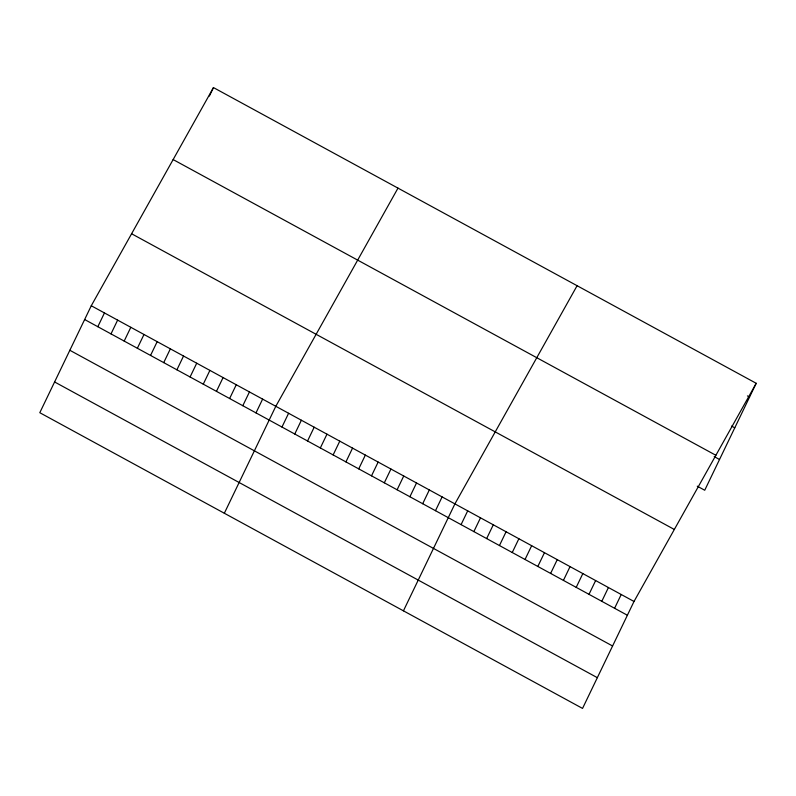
<?xml version="1.0" encoding="UTF-8"?>
<svg xmlns="http://www.w3.org/2000/svg" width="796" height="796" viewBox="0 0 796 796"><rect width="100%" height="100%" fill="white"/><g stroke="black" fill="none" stroke-linecap="round" stroke-linejoin="round"><path stroke-width="1.19" d="M91.271 305.754L39.8 412.706L582.543 708.42L634.014 601.468L756.2 383.294L213.457 87.58L91.271 305.754L634.014 601.468M97.818 326.718L104.455 312.937M209.378 96.057L213.457 87.58M111.002 333.902L117.629 320.121M124.186 341.086L130.813 327.305M137.36 348.26L143.996 334.479M150.544 355.444L157.18 341.663M163.727 362.628L170.354 348.847M176.911 369.812L183.538 356.031M190.085 376.986L196.721 363.215M203.269 384.17L209.895 370.389M216.452 391.353L223.079 377.573M229.626 398.537L236.263 384.757M242.81 405.711L249.446 391.94M255.994 412.895L262.62 399.114M224.333 513.251L275.804 406.298L397.99 188.125M281.963 427.054L288.6 413.273M294.759 434.019L301.385 420.238M307.555 440.994L314.181 427.213M320.34 447.959L326.977 434.178M333.136 454.934L339.773 441.153M345.932 461.899L352.558 448.118M358.727 468.874L365.354 455.093M371.513 475.839L378.15 462.068M384.309 482.814L390.945 469.033M397.105 489.779L403.731 476.008M409.9 496.754L416.527 482.973M422.686 503.729L429.323 489.948M435.482 510.694L442.118 496.913M403.433 610.84L454.904 503.888L577.1 285.704M461.073 524.634L467.7 510.853M473.859 531.609L480.495 517.828M486.655 538.574L493.291 524.793M499.45 545.549L506.077 531.768M512.246 552.514L518.873 538.743M525.032 559.488L531.668 545.708M537.827 566.453L544.464 552.683M550.623 573.428L557.25 559.648M563.419 580.403L570.045 566.623M576.205 587.368L582.841 573.588M589 594.343L595.627 580.563M601.796 601.308L608.423 587.528M614.592 608.283L621.218 594.503M756.2 383.294L704.729 490.246L697.266 486.177M747.434 395.91L749.573 397.075M731.574 426.079L734.768 427.82M173.14 159.578L715.883 455.292M714.191 456.596L719.524 459.501M131.599 233.755L674.331 529.469M84.645 319.534L627.377 615.248M69.839 350.28L612.582 645.994M54.596 381.961L597.338 677.675"/></g></svg>
